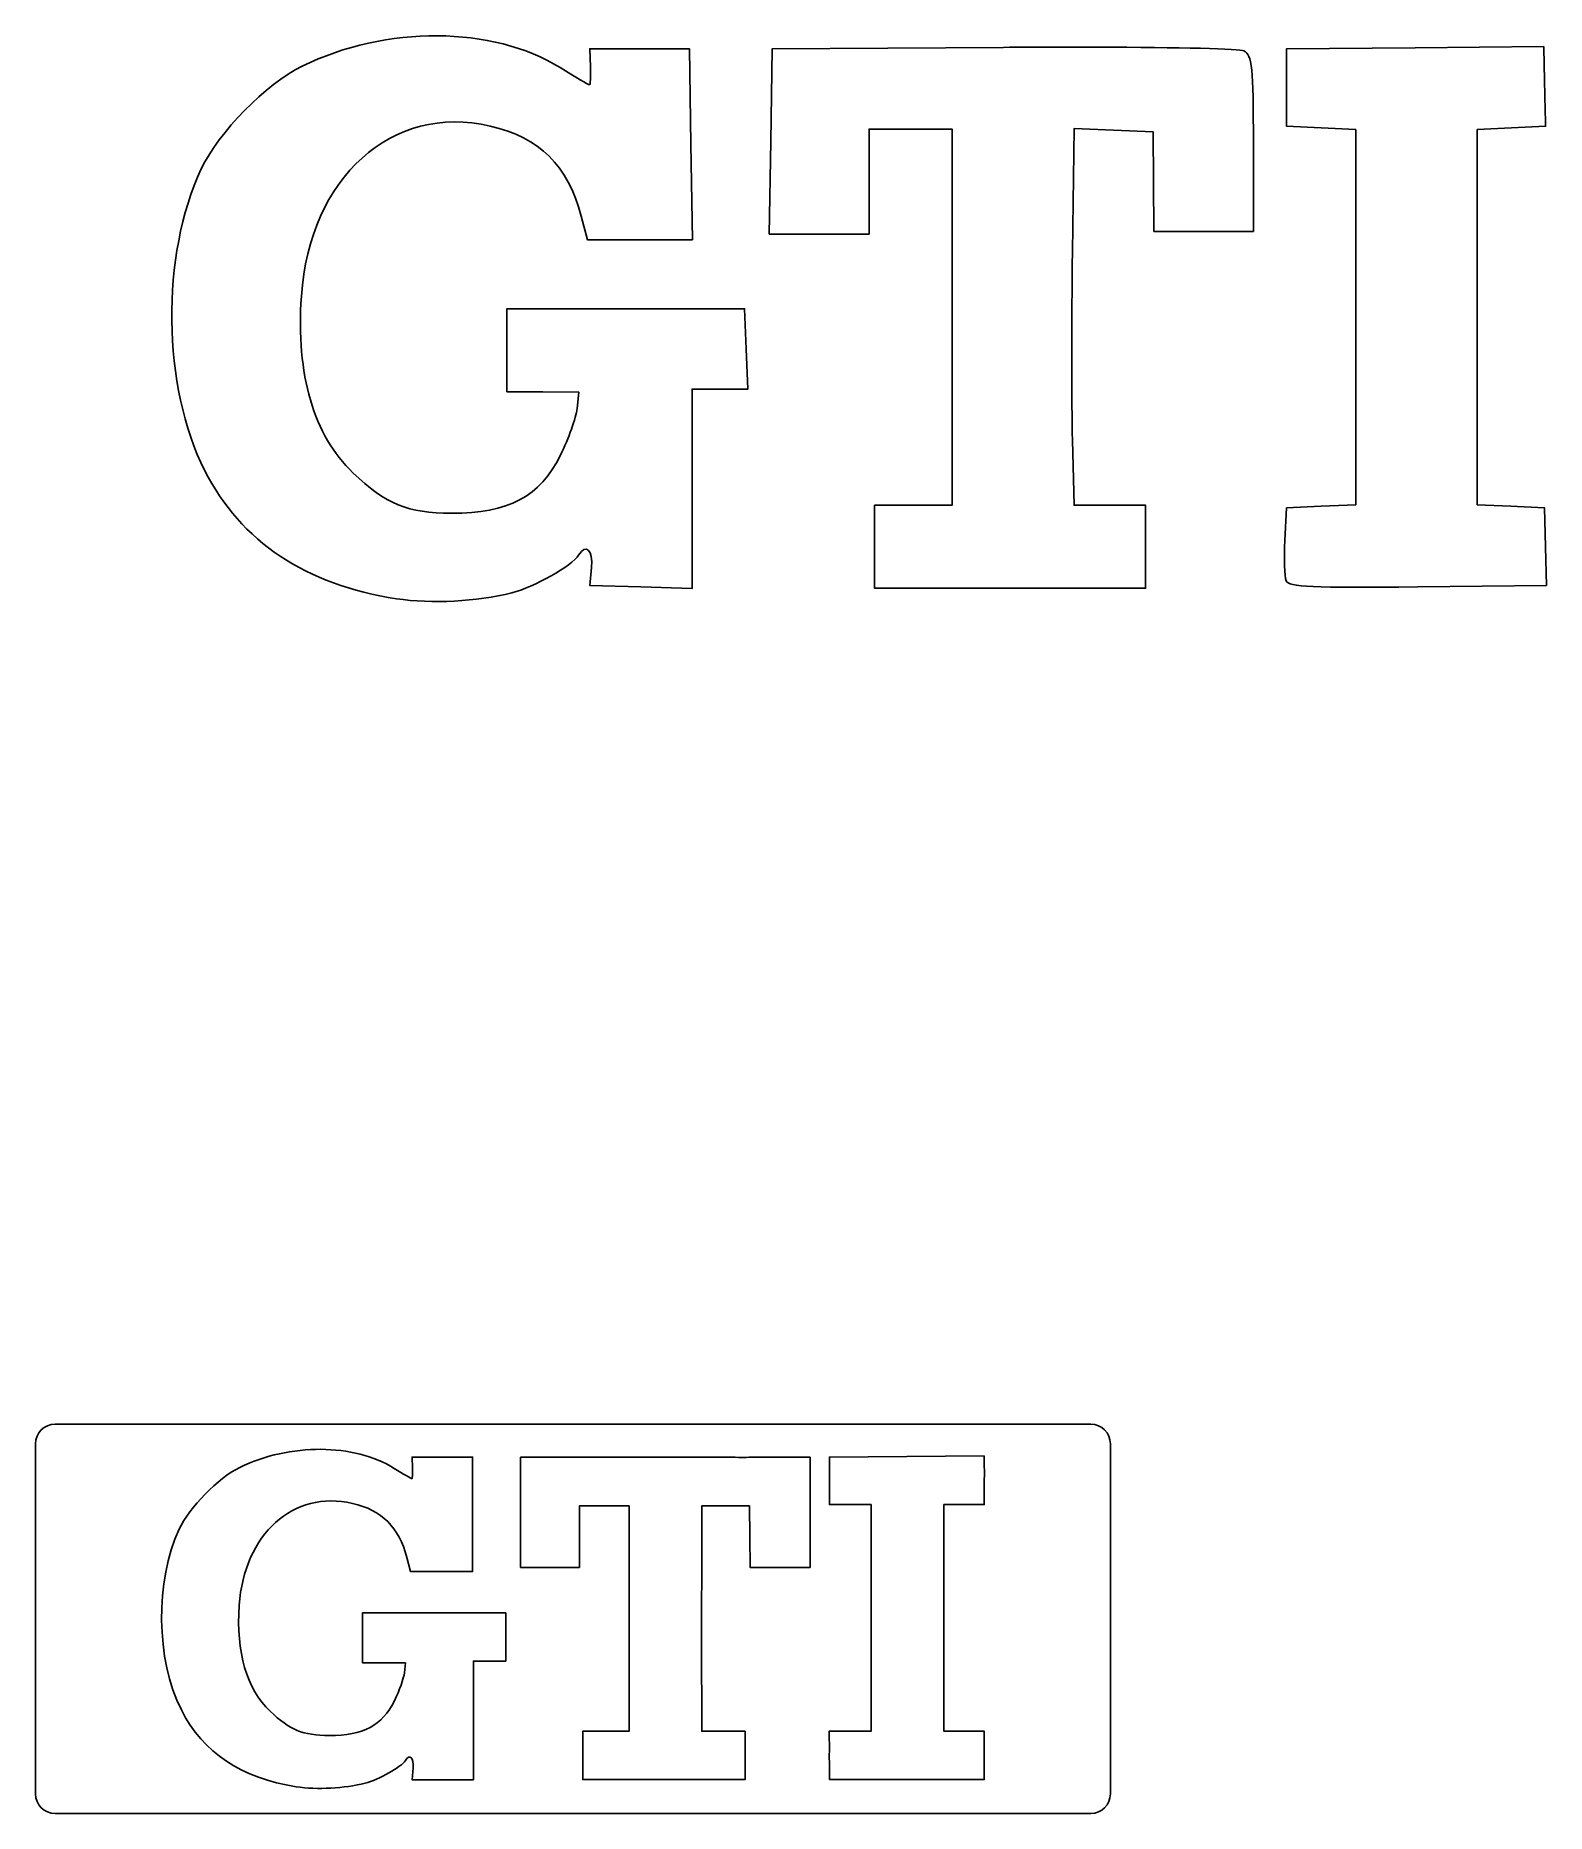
# Model space of a CAD drawing. Extents: x 13.9 to 91.1, y 131.7 to 222.4.
import ezdxf

# ---------------------------------------------------------------- set-up
doc = ezdxf.new("R2010")
doc.units = 0
doc.layers.add('Layer_1', color=7, linetype='CONTINUOUS')

msp = doc.modelspace()

# ---------------------------------------------------------------- linework, layer by layer
at = {"layer": 'Layer_1', "color": 7}
for points in [[(34.452058, 222.389154), (34.452058, 222.389154)], [(41.796451, 213.187716), (42.115605, 211.988272), (44.792305, 211.988272), (47.469007, 211.988272), (47.391836, 216.856605), (47.314666, 221.724938), (44.774666, 221.724938), (42.234666, 221.724938), (42.26884, 220.807716)], [(63.342353, 221.799355), (51.547999, 221.724938), (51.470828, 216.997716), (51.393107, 212.270494), (53.940273, 212.270494), (56.486888, 212.270494), (56.486888, 214.951605), (56.486888, 217.632716), (58.603555, 217.632716), (60.720221, 217.632716), (60.720221, 208.03716), (60.720221, 198.441605), (58.744666, 198.441605), (56.76911, 198.441605), (56.76911, 196.324938), (56.76911, 194.208272), (63.683555, 194.208272), (70.597999, 194.208272), (70.597999, 196.324938), (70.597999, 198.441605), (68.772374, 198.441605), (66.947299, 198.441605), (66.867374, 201.757716)], [(68.073434, 221.809275), (68.073434, 221.809275)], [(90.917999, 221.841798), (84.356332, 221.783369), (77.794666, 221.724938), (77.794666, 219.749383), (77.794666, 217.773827), (79.558555, 217.690044), (81.322443, 217.605707), (81.322443, 208.03716), (81.322443, 198.468616), (79.558555, 198.38483), (77.794666, 198.300494), (77.709228, 196.639131)], [(90.941703, 220.866147), (90.917999, 221.841798), (90.917999, 221.841798)], [(84.490828, 194.273868), (91.05911, 194.349383), (91.012809, 196.324938), (90.965954, 198.300494), (89.24892, 198.38483), (87.531332, 198.468616), (87.531332, 208.03716), (87.531332, 217.605707), (89.272621, 217.690044), (91.014463, 217.773827), (90.989658, 218.83216)], [(66.869028, 211.365399), (66.950057, 217.65697), (68.966402, 217.574287), (70.982747, 217.491605), (71.00204, 214.951605), (71.021332, 212.411605), (73.561332, 212.411605), (76.101332, 212.411605), (76.101883, 216.884167)], [(42.32341, 195.266605), (42.234666, 194.349383), (44.845221, 194.268354), (47.455777, 194.187325), (47.455777, 199.277798), (47.455777, 204.368272), (48.879565, 204.368272), (50.302803, 204.368272), (50.220121, 206.414383), (50.136888, 208.460494), (44.06911, 208.460494), (38.001332, 208.460494), (38.001332, 206.343827), (38.001332, 204.22716), (39.835777, 204.218894), (41.670221, 204.210625), (41.584231, 203.372227)], [(28.498933, 150.27421), (28.498933, 150.27421)], [(32.900936, 144.759853), (33.092209, 144.040517), (34.696245, 144.040517), (36.254532, 144.040517), (36.254532, 146.95865), (36.254532, 149.876232), (34.685772, 149.876232), (33.163315, 149.876232), (33.183711, 149.326672)], [(38.698619, 149.868516), (38.698619, 147.042986), (38.698619, 144.252184), (40.179185, 144.252184), (41.705499, 144.252184), (41.705499, 145.817083), (41.705499, 147.388598), (42.973845, 147.388598), (44.242742, 147.388598), (44.242742, 141.673048), (44.242742, 135.887492), (43.058732, 135.887492), (41.874722, 135.887492), (41.874722, 134.65332), (41.874722, 133.426867), (46.018758, 133.426867), (50.162796, 133.426867), (50.162796, 134.65332), (50.162796, 135.887492), (49.068632, 135.887492), (47.95187, 135.887492), (47.95187, 137.909349)], [(45.814257, 149.868516), (38.698619, 149.868516), (38.698619, 149.868516)], [(47.95187, 143.667343), (47.95187, 147.388598), (49.184938, 147.388598), (50.393202, 147.388598), (50.404779, 145.817083), (50.416353, 144.252184), (51.938812, 144.252184), (53.473945, 144.252184), (53.473945, 146.975188), (53.473945, 149.868516)], [(62.370008, 149.946237), (58.408423, 149.91151), (54.462827, 149.876232), (54.462827, 148.692222), (54.462827, 147.45805), (55.533284, 147.45805), (56.590517, 147.45805), (56.590517, 141.672495), (56.590517, 135.887492), (55.533284, 135.887492), (54.450147, 135.887492), (54.462827, 134.841286)], [(62.370008, 149.361397), (62.370008, 149.946237), (62.370008, 149.946237)], [(54.462827, 133.426867), (58.489452, 133.426867), (62.370008, 133.426867), (62.370008, 134.65332), (62.370008, 135.887492), (61.34089, 135.887492), (60.311769, 135.887492), (60.311769, 141.672495), (60.311769, 147.45805), (61.355221, 147.45805), (62.370008, 147.45805), (62.370008, 148.142659)], [(33.216785, 134.018871), (33.163315, 133.420802), (34.728215, 133.420802), (36.292564, 133.420802), (36.292564, 136.422721), (36.292564, 139.473699), (37.145846, 139.473699), (37.948966, 139.473699), (37.948966, 140.700152), (37.948966, 141.926605), (34.262991, 141.926605), (30.626073, 141.926605), (30.626073, 140.657708), (30.626073, 139.389362), (31.725746, 139.384401), (32.825422, 139.379439), (32.773606, 138.876731)], [(54.452904, 134.745373), (54.452904, 134.745373)]]:
    msp.add_lwpolyline(points, dxfattribs=at)
at = {"layer": 'Layer_1', "color": 1}
for points in [[(67.804992, 151.55358), (14.9451, 151.55358), (14.9451, 151.55358)], [(13.9474, 150.555882), (13.9474, 132.695954)], [(68.80269, 132.695954), (68.80269, 150.555882)], [(14.9451, 131.698256), (67.804992, 131.698256)]]:
    msp.add_lwpolyline(points, dxfattribs=at)
at = {"layer": 'Layer_1', "color": 7}
for points in [[(34.452058, 222.389154), (32.125223, 222.401504), (29.693424, 221.886412), (27.55911, 220.84134)], [(40.714414, 220.771338), (39.000385, 221.836834), (36.778892, 222.376801), (34.452058, 222.389154)], [(68.073434, 221.809275), (66.627223, 221.812963), (65.032232, 221.810008), (63.342353, 221.799355)], [(75.61957, 221.615247), (75.411996, 221.726338), (72.412064, 221.798212), (68.073434, 221.809275)], [(76.101883, 216.884167), (76.102281, 220.816485), (76.044146, 221.388021), (75.61957, 221.615247)], [(27.55911, 220.84134), (25.708373, 219.935122), (23.285723, 217.46973), (22.404696, 215.595424)], [(42.217027, 219.890494), (42.16987, 219.890494), (41.493584, 220.286979), (40.714414, 220.771338)], [(42.26884, 220.807716), (42.287503, 220.303244), (42.26418, 219.890494), (42.217027, 219.890494)], [(90.989658, 218.83216), (90.976168, 219.414244), (90.954626, 220.329564), (90.941703, 220.866147)], [(27.514462, 209.113686), (27.928801, 215.157483), (32.142616, 218.950866), (37.149154, 217.787058)], [(37.149154, 217.787058), (39.673665, 217.200213), (41.106756, 215.781649), (41.796451, 213.187716)], [(22.404696, 215.595424), (20.333036, 211.18816), (20.412754, 204.504706), (22.5877, 200.202739)], [(66.867374, 201.757716), (66.823644, 203.581577), (66.824521, 207.905018), (66.869028, 211.365399)], [(30.148719, 200.095802), (28.139716, 202.008143), (27.238793, 205.092578), (27.514462, 209.113686)], [(41.584231, 203.372227), (41.536775, 202.911099), (41.155775, 201.83739), (40.737564, 200.986016)], [(40.737564, 200.986016), (39.707735, 198.889531), (38.063661, 198.014069), (35.185175, 198.028745)], [(22.5877, 200.202739), (24.412026, 196.594288), (27.762964, 194.3561), (32.370118, 193.669735)], [(35.185175, 198.028745), (32.93119, 198.040245), (31.836213, 198.489504), (30.148719, 200.095802)], [(41.663056, 195.890031), (42.039134, 196.498542), (42.408729, 196.149774), (42.32341, 195.266605)], [(77.709228, 196.639131), (77.662038, 195.725182), (77.690393, 194.801788), (77.772618, 194.587508)], [(38.252688, 193.972904), (39.373212, 194.257223), (41.335672, 195.360314), (41.663056, 195.890031)], [(77.772618, 194.587508), (77.895004, 194.268577), (79.113724, 194.211839), (84.490828, 194.273868)], [(32.370118, 193.669735), (34.167338, 193.401988), (36.470757, 193.520758), (38.252688, 193.972904)], [(28.498933, 150.27421), (27.104368, 150.281633), (25.647301, 149.972865), (24.368125, 149.346515)], [(32.252158, 149.304622), (31.224878, 149.943217), (29.893497, 150.266808), (28.498933, 150.27421)], [(48.65026, 149.868516), (45.814228, 149.868516), (46.608373, 149.875035), (45.814257, 149.868516)], [(53.473945, 149.868516), (48.636795, 149.868516), (51.250565, 149.861884), (48.65026, 149.868516)], [(24.368125, 149.346515), (23.258908, 148.803387), (21.806597, 147.326278), (21.278563, 146.202935)], [(33.152842, 148.777109), (33.124583, 148.777109), (32.719148, 149.014331), (32.252158, 149.304622)], [(33.183711, 149.326672), (33.194887, 149.024324), (33.181454, 148.777109), (33.152842, 148.777109)], [(62.370008, 148.142659), (62.361936, 148.491523), (62.377769, 149.039799), (62.370008, 149.361397)], [(24.341115, 142.317968), (24.589445, 145.940245), (27.115036, 148.213997), (30.115645, 147.516479)], [(30.115645, 147.516479), (31.628681, 147.164762), (32.487576, 146.314497), (32.900936, 144.759853)], [(21.278563, 146.202935), (20.036938, 143.561493), (20.084727, 139.555574), (21.388255, 136.977243)], [(47.95187, 137.909349), (47.925651, 139.002458), (47.925002, 141.593405), (47.95187, 143.667343)], [(25.919796, 136.913302), (24.715723, 138.059444), (24.175896, 139.907962), (24.341115, 142.317968)], [(32.773606, 138.876731), (32.745164, 138.600359), (32.517142, 137.957138), (32.266489, 137.44688)], [(21.388255, 136.977243), (22.481644, 134.81456), (24.490288, 133.473327), (27.251532, 133.061963)], [(32.266489, 137.44688), (31.649275, 136.190376), (30.663436, 135.665378), (28.938251, 135.674172)], [(28.938251, 135.674172), (27.587348, 135.681058), (26.931175, 135.950589), (25.919796, 136.913302)], [(30.777104, 133.243313), (31.448677, 133.413719), (32.624799, 134.075115), (32.821011, 134.392595)], [(32.821011, 134.392595), (33.046408, 134.7573), (33.267921, 134.54819), (33.216785, 134.018871)], [(54.452904, 134.745373), (54.450395, 134.755299), (54.450321, 134.766952), (54.452904, 134.745373)], [(54.462827, 134.841286), (54.456821, 134.725042), (54.454623, 134.731008), (54.452904, 134.745373)], [(54.452904, 134.745373), (54.456595, 134.730771), (54.462827, 134.557373), (54.462827, 133.426867)], [(27.251532, 133.061963), (28.328674, 132.901491), (29.709121, 132.972323), (30.777104, 133.243313)]]:
    msp.add_open_spline(points, degree=3, dxfattribs=at)
at = {"layer": 'Layer_1', "color": 1}
for points in [[(14.9451, 151.55358), (14.392315, 151.55358), (13.9474, 151.108668), (13.9474, 150.555882)], [(68.80269, 150.555882), (68.80269, 151.108668), (68.357778, 151.55358), (67.804992, 151.55358)], [(13.9474, 132.695954), (13.9474, 132.143168), (14.392315, 131.698256), (14.9451, 131.698256)], [(67.804992, 131.698256), (68.357778, 131.698256), (68.80269, 132.143168), (68.80269, 132.695954)]]:
    msp.add_open_spline(points, degree=3, dxfattribs=at)

doc.saveas('drawing.dxf')
